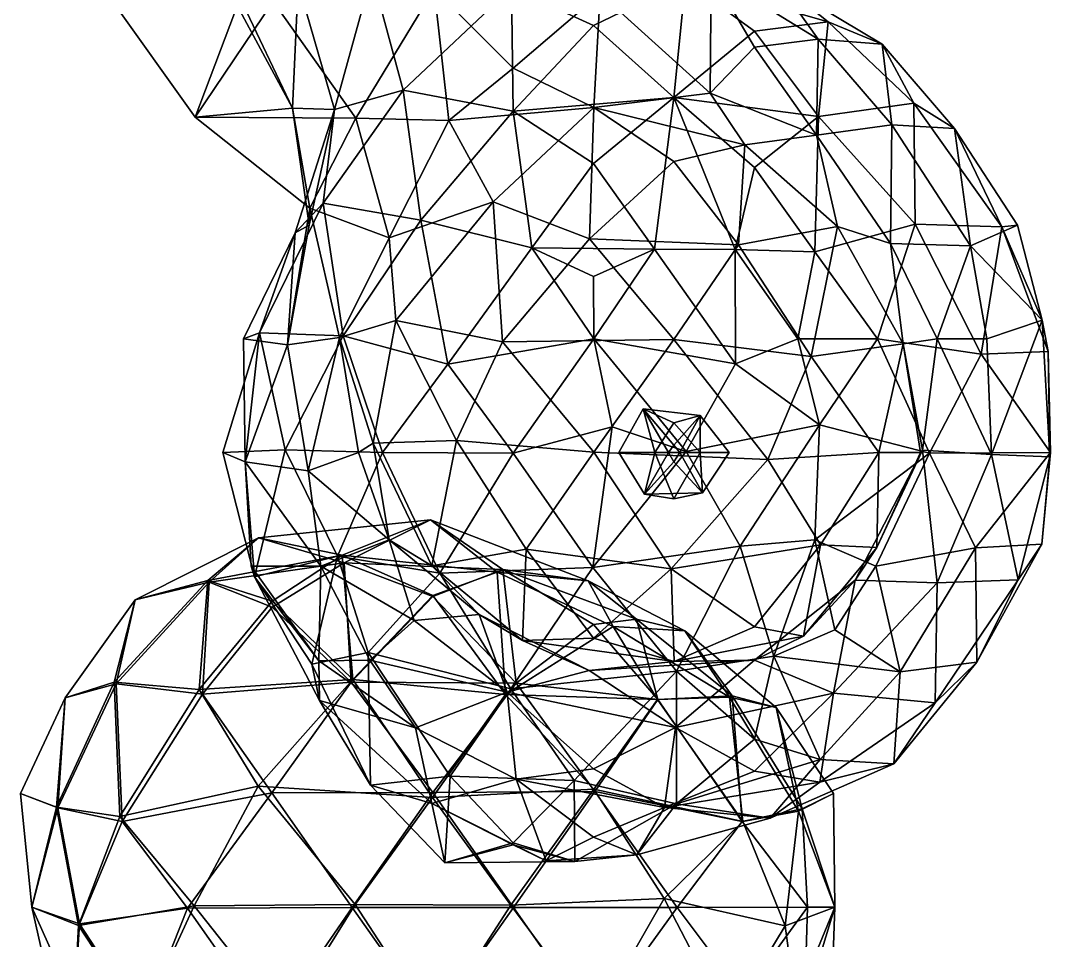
# Model space of a CAD drawing. Extents: x 290034 to 295698, y 4553723 to 4561693.
# Drawn here: x 292778.8 to 292940.3, y 4558171.2 to 4558315.4 of the extents above; entities that cross this region are included whole.
import ezdxf

# ---------------------------------------------------------------- set-up
doc = ezdxf.new("R2010")
doc.units = 0
doc.layers.add('Au_ppm_Pref_-_0_2', color=7, linetype='CONTINUOUS')

msp = doc.modelspace()

# ---------------------------------------------------------------- linework, layer by layer
at = {"layer": 'Au_ppm_Pref_-_0_2'}
for points in [[(292822.3, 4558321.2, 1769.14), (292833.89, 4558322.64, 1773.19), (292828.02, 4558301.46, 1769.72)], [(292833.89, 4558322.64, 1773.19), (292838.81, 4558304.5, 1776.93), (292828.02, 4558301.46, 1769.72)], [(292833.89, 4558322.64, 1773.19), (292855.79, 4558320.51, 1776.25), (292838.81, 4558304.5, 1776.93)], [(292869.66, 4558319.61, 1757.74), (292886.94, 4558303.98, 1756.93), (292887.09, 4558322.83, 1762.66)], [(292887.09, 4558322.83, 1762.66), (292886.94, 4558303.98, 1756.93), (292893.85, 4558311.21, 1760.61)], [(292897.45, 4558321.56, 1769.88), (292887.09, 4558322.83, 1762.66), (292903.86, 4558312.48, 1764.91)], [(292903.86, 4558312.48, 1764.91), (292887.09, 4558322.83, 1762.66), (292893.85, 4558311.21, 1760.61)], [(292811.06, 4558320.97, 1763.98), (292822.3, 4558321.2, 1769.14), (292821.46, 4558301.65, 1763.04)], [(292813.22, 4558318.93, 1760.41), (292811.06, 4558320.97, 1763.98), (292821.46, 4558301.65, 1763.04)], [(292831.36, 4558300.09, 1756.06), (292843.64, 4558320.35, 1756.25), (292818.39, 4558318.39, 1756.38)], [(292821.46, 4558301.65, 1763.04), (292822.3, 4558321.2, 1769.14), (292828.02, 4558301.46, 1769.72)], [(292843.64, 4558320.35, 1756.25), (292831.36, 4558300.09, 1756.06), (292845.93, 4558299.74, 1754.07)], [(292855.79, 4558320.51, 1776.25), (292856.02, 4558301.19, 1781.83), (292838.81, 4558304.5, 1776.93)], [(292856.05, 4558307.94, 1755.76), (292843.64, 4558320.35, 1756.25), (292845.93, 4558299.74, 1754.07)], [(292856.05, 4558307.94, 1755.76), (292869.66, 4558319.61, 1757.74), (292843.64, 4558320.35, 1756.25)], [(292855.79, 4558320.51, 1776.25), (292883.03, 4558321.63, 1776.68), (292868.65, 4558314.6, 1780.36)], [(292855.79, 4558320.51, 1776.25), (292868.65, 4558314.6, 1780.36), (292856.02, 4558301.19, 1781.83)], [(292883.03, 4558321.63, 1776.68), (292881.24, 4558303.3, 1782.66), (292868.65, 4558314.6, 1780.36)], [(292883.03, 4558321.63, 1776.68), (292893.85, 4558313.7, 1780.06), (292881.24, 4558303.3, 1782.66)], [(292893.85, 4558313.7, 1780.06), (292883.03, 4558321.63, 1776.68), (292905.43, 4558315.17, 1775.09)], [(292883.03, 4558321.63, 1776.68), (292897.45, 4558321.56, 1769.88), (292905.43, 4558315.17, 1775.09)], [(292905.43, 4558315.17, 1775.09), (292897.45, 4558321.56, 1769.88), (292913.91, 4558311.66, 1769.92)], [(292913.91, 4558311.66, 1769.92), (292897.45, 4558321.56, 1769.88), (292903.86, 4558312.48, 1764.91)], [(292813.22, 4558318.93, 1760.41), (292806.16, 4558300.25, 1758.22), (292792.73, 4558319.12, 1758.14)], [(292792.73, 4558319.12, 1758.14), (292806.16, 4558300.25, 1758.22), (292818.39, 4558318.39, 1756.38)], [(292813.22, 4558318.93, 1760.41), (292821.46, 4558301.65, 1763.04), (292806.16, 4558300.25, 1758.22)], [(292869.66, 4558319.61, 1757.74), (292856.05, 4558307.94, 1755.76), (292868.7, 4558301.78, 1752.82)], [(292886.94, 4558303.98, 1756.93), (292869.66, 4558319.61, 1757.74), (292868.7, 4558301.78, 1752.82)], [(292806.16, 4558300.25, 1758.22), (292831.36, 4558300.09, 1756.06), (292818.39, 4558318.39, 1756.38)], [(292856.02, 4558301.19, 1781.83), (292868.65, 4558314.6, 1780.36), (292881.24, 4558303.3, 1782.66)], [(292903.91, 4558300.37, 1781.58), (292893.85, 4558313.7, 1780.06), (292905.43, 4558315.17, 1775.09)], [(292903.91, 4558300.37, 1781.58), (292905.43, 4558315.17, 1775.09), (292918.85, 4558302.43, 1776.04)], [(292913.91, 4558311.66, 1769.92), (292918.85, 4558302.43, 1776.04), (292905.43, 4558315.17, 1775.09)], [(292903.91, 4558300.37, 1781.58), (292881.24, 4558303.3, 1782.66), (292893.85, 4558313.7, 1780.06)], [(292893.85, 4558311.21, 1760.61), (292903.62, 4558297.43, 1759.25), (292903.86, 4558312.48, 1764.91)], [(292915.4, 4558299.06, 1764.61), (292903.86, 4558312.48, 1764.91), (292903.62, 4558297.43, 1759.25)], [(292913.91, 4558311.66, 1769.92), (292903.86, 4558312.48, 1764.91), (292915.4, 4558299.06, 1764.61)], [(292893.85, 4558311.21, 1760.61), (292886.94, 4558303.98, 1756.93), (292903.62, 4558297.43, 1759.25)], [(292925.21, 4558298.47, 1769.92), (292918.85, 4558302.43, 1776.04), (292913.91, 4558311.66, 1769.92)], [(292925.21, 4558298.47, 1769.92), (292913.91, 4558311.66, 1769.92), (292915.4, 4558299.06, 1764.61)], [(292856.05, 4558307.94, 1755.76), (292845.93, 4558299.74, 1754.07), (292868.7, 4558301.78, 1752.82)], [(292828.02, 4558301.46, 1769.72), (292838.81, 4558304.5, 1776.93), (292826.26, 4558286.75, 1777.08)], [(292841.55, 4558284.07, 1782.77), (292826.26, 4558286.75, 1777.08), (292838.81, 4558304.5, 1776.93)], [(292856.02, 4558301.19, 1781.83), (292841.55, 4558284.07, 1782.77), (292838.81, 4558304.5, 1776.93)], [(292868.65, 4558292.98, 1785.03), (292856.02, 4558301.19, 1781.83), (292881.24, 4558303.3, 1782.66)], [(292878.21, 4558279.57, 1785.06), (292868.65, 4558292.98, 1785.03), (292881.24, 4558303.3, 1782.66)], [(292892.35, 4558295.92, 1753.12), (292886.94, 4558303.98, 1756.93), (292868.7, 4558301.78, 1752.82)], [(292890.85, 4558279.47, 1784.48), (292878.21, 4558279.57, 1785.06), (292881.24, 4558303.3, 1782.66)], [(292893.85, 4558292.34, 1784.81), (292890.85, 4558279.47, 1784.48), (292881.24, 4558303.3, 1782.66)], [(292903.91, 4558300.37, 1781.58), (292893.85, 4558292.34, 1784.81), (292881.24, 4558303.3, 1782.66)], [(292903.62, 4558297.43, 1759.25), (292886.94, 4558303.98, 1756.93), (292892.35, 4558295.92, 1753.12)], [(292824.14, 4558286, 1758.71), (292806.16, 4558300.25, 1758.22), (292821.46, 4558301.65, 1763.04)], [(292821.46, 4558301.65, 1763.04), (292828.02, 4558301.46, 1769.72), (292824.04, 4558283.29, 1765.42)], [(292821.46, 4558301.65, 1763.04), (292824.04, 4558283.29, 1765.42), (292824.14, 4558286, 1758.71)], [(292824.04, 4558283.29, 1765.42), (292828.02, 4558301.46, 1769.72), (292821.85, 4558282.13, 1770.62)], [(292821.85, 4558282.13, 1770.62), (292828.02, 4558301.46, 1769.72), (292826.26, 4558286.75, 1777.08)], [(292856.02, 4558301.19, 1781.83), (292858.97, 4558279.77, 1785.19), (292841.55, 4558284.07, 1782.77)], [(292868.7, 4558301.78, 1752.82), (292845.93, 4558299.74, 1754.07), (292852.92, 4558286.98, 1749.4)], [(292868.7, 4558301.78, 1752.82), (292852.92, 4558286.98, 1749.4), (292868.02, 4558281.18, 1746.49)], [(292858.97, 4558279.77, 1785.19), (292856.02, 4558301.19, 1781.83), (292868.65, 4558292.98, 1785.03)], [(292868.7, 4558301.78, 1752.82), (292868.02, 4558281.18, 1746.49), (292881.25, 4558293.29, 1748.77)], [(292868.7, 4558301.78, 1752.82), (292881.25, 4558293.29, 1748.77), (292892.35, 4558295.92, 1753.12)], [(292919.07, 4558283.49, 1781.86), (292903.91, 4558300.37, 1781.58), (292918.85, 4558302.43, 1776.04)], [(292919.07, 4558283.49, 1781.86), (292918.85, 4558302.43, 1776.04), (292932.64, 4558283.04, 1775.95)], [(292932.64, 4558283.04, 1775.95), (292918.85, 4558302.43, 1776.04), (292925.21, 4558298.47, 1769.92)], [(292831.36, 4558300.09, 1756.06), (292806.16, 4558300.25, 1758.22), (292824.14, 4558286, 1758.71)], [(292824.14, 4558286, 1758.71), (292836.59, 4558281.33, 1752.87), (292831.36, 4558300.09, 1756.06)], [(292845.93, 4558299.74, 1754.07), (292831.36, 4558300.09, 1756.06), (292836.59, 4558281.33, 1752.87)], [(292845.93, 4558299.74, 1754.07), (292836.59, 4558281.33, 1752.87), (292852.92, 4558286.98, 1749.4)], [(292903.91, 4558300.37, 1781.58), (292903.32, 4558279.14, 1784.88), (292893.85, 4558292.34, 1784.81)], [(292903.32, 4558279.14, 1784.88), (292903.91, 4558300.37, 1781.58), (292919.07, 4558283.49, 1781.86)], [(292915.22, 4558280.43, 1758.89), (292915.4, 4558299.06, 1764.61), (292903.62, 4558297.43, 1759.25)], [(292915.22, 4558280.43, 1758.89), (292927.74, 4558280.06, 1764.82), (292915.4, 4558299.06, 1764.61)], [(292927.74, 4558280.06, 1764.82), (292925.21, 4558298.47, 1769.92), (292915.4, 4558299.06, 1764.61)], [(292935.12, 4558283.29, 1769.92), (292932.64, 4558283.04, 1775.95), (292925.21, 4558298.47, 1769.92)], [(292927.74, 4558280.06, 1764.82), (292935.12, 4558283.29, 1769.92), (292925.21, 4558298.47, 1769.92)], [(292892.35, 4558295.92, 1753.12), (292906.91, 4558283.12, 1752.02), (292903.62, 4558297.43, 1759.25)], [(292915.22, 4558280.43, 1758.89), (292903.62, 4558297.43, 1759.25), (292906.91, 4558283.12, 1752.02)], [(292892.35, 4558295.92, 1753.12), (292881.25, 4558293.29, 1748.77), (292891.34, 4558280.21, 1746.9)], [(292892.35, 4558295.92, 1753.12), (292891.34, 4558280.21, 1746.9), (292906.91, 4558283.12, 1752.02)], [(292878.21, 4558279.57, 1785.06), (292858.97, 4558279.77, 1785.19), (292868.65, 4558292.98, 1785.03)], [(292868.02, 4558281.18, 1746.49), (292891.34, 4558280.21, 1746.9), (292881.25, 4558293.29, 1748.77)], [(292903.32, 4558279.14, 1784.88), (292890.85, 4558279.47, 1784.48), (292893.85, 4558292.34, 1784.81)], [(292821.85, 4558282.13, 1770.62), (292826.26, 4558286.75, 1777.08), (292816.28, 4558266.43, 1775.65)], [(292829.38, 4558265.98, 1782.66), (292816.28, 4558266.43, 1775.65), (292826.26, 4558286.75, 1777.08)], [(292841.55, 4558284.07, 1782.77), (292829.38, 4558265.98, 1782.66), (292826.26, 4558286.75, 1777.08)], [(292836.59, 4558281.33, 1752.87), (292837.63, 4558268.37, 1750.26), (292852.92, 4558286.98, 1749.4)], [(292837.63, 4558268.37, 1750.26), (292854.38, 4558265.03, 1745.74), (292852.92, 4558286.98, 1749.4)], [(292852.92, 4558286.98, 1749.4), (292854.38, 4558265.03, 1745.74), (292868.02, 4558281.18, 1746.49)], [(292824.14, 4558286, 1758.71), (292820.64, 4558264.57, 1764.43), (292828.82, 4558265.72, 1757.77)], [(292824.14, 4558286, 1758.71), (292824.04, 4558283.29, 1765.42), (292820.64, 4558264.57, 1764.43)], [(292824.14, 4558286, 1758.71), (292828.82, 4558265.72, 1757.77), (292836.59, 4558281.33, 1752.87)], [(292820.64, 4558264.57, 1764.43), (292824.04, 4558283.29, 1765.42), (292821.85, 4558282.13, 1770.62)], [(292845.81, 4558261.53, 1785.31), (292829.38, 4558265.98, 1782.66), (292841.55, 4558284.07, 1782.77)], [(292858.97, 4558279.77, 1785.19), (292845.81, 4558261.53, 1785.31), (292841.55, 4558284.07, 1782.77)], [(292891.34, 4558280.21, 1746.9), (292902.78, 4558262.73, 1746.65), (292906.91, 4558283.12, 1752.02)], [(292917.17, 4558264.73, 1752.46), (292906.91, 4558283.12, 1752.02), (292902.78, 4558262.73, 1746.65)], [(292913.15, 4558265.47, 1784.96), (292903.32, 4558279.14, 1784.88), (292919.07, 4558283.49, 1781.86)], [(292917.17, 4558264.73, 1752.46), (292915.22, 4558280.43, 1758.89), (292906.91, 4558283.12, 1752.02)], [(292929.39, 4558263.09, 1781.27), (292913.15, 4558265.47, 1784.96), (292919.07, 4558283.49, 1781.86)], [(292919.07, 4558283.49, 1781.86), (292932.64, 4558283.04, 1775.95), (292929.39, 4558263.09, 1781.27)], [(292927.74, 4558280.06, 1764.82), (292938.97, 4558268.42, 1768.95), (292935.12, 4558283.29, 1769.92)], [(292932.64, 4558283.04, 1775.95), (292935.12, 4558283.29, 1769.92), (292938.97, 4558268.42, 1768.95)], [(292821.85, 4558282.13, 1770.62), (292816.28, 4558266.43, 1775.65), (292813.76, 4558265.47, 1769.92)], [(292821.85, 4558282.13, 1770.62), (292813.76, 4558265.47, 1769.92), (292820.64, 4558264.57, 1764.43)], [(292929.39, 4558263.09, 1781.27), (292932.64, 4558283.04, 1775.95), (292939.91, 4558263.49, 1775.07)], [(292939.91, 4558263.49, 1775.07), (292932.64, 4558283.04, 1775.95), (292938.97, 4558268.42, 1768.95)], [(292837.63, 4558268.37, 1750.26), (292836.59, 4558281.33, 1752.87), (292828.82, 4558265.72, 1757.77)], [(292854.38, 4558265.03, 1745.74), (292881.22, 4558265.37, 1744.37), (292868.02, 4558281.18, 1746.49)], [(292891.34, 4558280.21, 1746.9), (292868.02, 4558281.18, 1746.49), (292881.22, 4558265.37, 1744.37)], [(292902.78, 4558262.73, 1746.65), (292891.34, 4558280.21, 1746.9), (292881.22, 4558265.37, 1744.37)], [(292917.17, 4558264.73, 1752.46), (292922.49, 4558265.47, 1759.45), (292915.22, 4558280.43, 1758.89)], [(292922.49, 4558265.47, 1759.45), (292927.74, 4558280.06, 1764.82), (292915.22, 4558280.43, 1758.89)], [(292922.49, 4558265.47, 1759.45), (292930.29, 4558265.47, 1763.98), (292927.74, 4558280.06, 1764.82)], [(292930.29, 4558265.47, 1763.98), (292938.97, 4558268.42, 1768.95), (292927.74, 4558280.06, 1764.82)], [(292868.67, 4558265.47, 1784.87), (292845.81, 4558261.53, 1785.31), (292858.97, 4558279.77, 1785.19)], [(292878.21, 4558279.57, 1785.06), (292868.65, 4558275.26, 1784.47), (292858.97, 4558279.77, 1785.19)], [(292868.65, 4558275.26, 1784.47), (292868.67, 4558265.47, 1784.87), (292858.97, 4558279.77, 1785.19)], [(292878.21, 4558279.57, 1785.06), (292868.67, 4558265.47, 1784.87), (292868.65, 4558275.26, 1784.47)], [(292890.92, 4558261.59, 1785.06), (292868.67, 4558265.47, 1784.87), (292878.21, 4558279.57, 1785.06)], [(292890.92, 4558261.59, 1785.06), (292878.21, 4558279.57, 1785.06), (292890.85, 4558279.47, 1784.48)], [(292890.92, 4558261.59, 1785.06), (292890.85, 4558279.47, 1784.48), (292900.67, 4558265.47, 1784.52)], [(292900.67, 4558265.47, 1784.52), (292890.85, 4558279.47, 1784.48), (292903.32, 4558279.14, 1784.88)], [(292900.67, 4558265.47, 1784.52), (292903.32, 4558279.14, 1784.88), (292913.15, 4558265.47, 1784.96)], [(292834.09, 4558249.15, 1752.69), (292837.63, 4558268.37, 1750.26), (292828.82, 4558265.72, 1757.77)], [(292847.17, 4558249.55, 1747.09), (292837.63, 4558268.37, 1750.26), (292834.09, 4558249.15, 1752.69)], [(292847.17, 4558249.55, 1747.09), (292854.38, 4558265.03, 1745.74), (292837.63, 4558268.37, 1750.26)], [(292931.02, 4558247.35, 1764.16), (292938.97, 4558268.42, 1768.95), (292930.29, 4558265.47, 1763.98)], [(292940.19, 4558246.98, 1770.31), (292938.97, 4558268.42, 1768.95), (292931.02, 4558247.35, 1764.16)], [(292939.91, 4558263.49, 1775.07), (292938.97, 4558268.42, 1768.95), (292940.19, 4558246.98, 1770.31)], [(292820.31, 4558248.08, 1780.82), (292810.51, 4558247.66, 1775.86), (292816.28, 4558266.43, 1775.65)], [(292810.51, 4558247.66, 1775.86), (292814, 4558246.19, 1769.55), (292816.28, 4558266.43, 1775.65)], [(292816.28, 4558266.43, 1775.65), (292814, 4558246.19, 1769.55), (292813.76, 4558265.47, 1769.92)], [(292813.76, 4558265.47, 1769.92), (292814, 4558246.19, 1769.55), (292820.64, 4558264.57, 1764.43)], [(292816.28, 4558266.43, 1775.65), (292829.38, 4558265.98, 1782.66), (292820.31, 4558248.08, 1780.82)], [(292829.38, 4558265.98, 1782.66), (292835.53, 4558247.66, 1785.53), (292820.31, 4558248.08, 1780.82)], [(292823.89, 4558244.8, 1763.08), (292828.82, 4558265.72, 1757.77), (292820.64, 4558264.57, 1764.43)], [(292831.79, 4558247.66, 1758.04), (292828.82, 4558265.72, 1757.77), (292823.89, 4558244.8, 1763.08)], [(292834.09, 4558249.15, 1752.69), (292828.82, 4558265.72, 1757.77), (292831.79, 4558247.66, 1758.04)], [(292845.81, 4558261.53, 1785.31), (292835.53, 4558247.66, 1785.53), (292829.38, 4558265.98, 1782.66)], [(292868.67, 4558265.47, 1784.87), (292856.03, 4558247.59, 1785.04), (292845.81, 4558261.53, 1785.31)], [(292868.68, 4558247.75, 1744.36), (292881.22, 4558265.37, 1744.37), (292854.38, 4558265.03, 1745.74)], [(292868.67, 4558265.47, 1784.87), (292871.54, 4558251.71, 1784.51), (292856.03, 4558247.59, 1785.04)], [(292883.15, 4558247.84, 1785), (292871.54, 4558251.71, 1784.51), (292868.67, 4558265.47, 1784.87)], [(292883.15, 4558247.84, 1785), (292868.67, 4558265.47, 1784.87), (292890.92, 4558261.59, 1785.06)], [(292868.68, 4558247.75, 1744.36), (292895.95, 4558246.55, 1745.3), (292881.22, 4558265.37, 1744.37)], [(292881.22, 4558265.37, 1744.37), (292895.95, 4558246.55, 1745.3), (292902.78, 4558262.73, 1746.65)], [(292904.04, 4558251.99, 1785.16), (292890.92, 4558261.59, 1785.06), (292900.67, 4558265.47, 1784.52)], [(292904.04, 4558251.99, 1785.16), (292900.67, 4558265.47, 1784.52), (292913.15, 4558265.47, 1784.96)], [(292904.04, 4558251.99, 1785.16), (292913.15, 4558265.47, 1784.96), (292921.31, 4558247.55, 1783.5)], [(292921.31, 4558247.55, 1783.5), (292913.15, 4558265.47, 1784.96), (292929.39, 4558263.09, 1781.27)], [(292917.17, 4558264.73, 1752.46), (292920.21, 4558248.05, 1758.13), (292922.49, 4558265.47, 1759.45)], [(292922.49, 4558265.47, 1759.45), (292920.21, 4558248.05, 1758.13), (292931.02, 4558247.35, 1764.16)], [(292922.49, 4558265.47, 1759.45), (292931.02, 4558247.35, 1764.16), (292930.29, 4558265.47, 1763.98)], [(292820.64, 4558264.57, 1764.43), (292814, 4558246.19, 1769.55), (292823.89, 4558244.8, 1763.08)], [(292847.17, 4558249.55, 1747.09), (292868.68, 4558247.75, 1744.36), (292854.38, 4558265.03, 1745.74)], [(292917.17, 4558264.73, 1752.46), (292902.78, 4558262.73, 1746.65), (292913.38, 4558247.66, 1748.83)], [(292919.91, 4558247.66, 1752.1), (292917.17, 4558264.73, 1752.46), (292913.38, 4558247.66, 1748.83)], [(292917.17, 4558264.73, 1752.46), (292919.91, 4558247.66, 1752.1), (292920.21, 4558248.05, 1758.13)], [(292902.78, 4558262.73, 1746.65), (292895.95, 4558246.55, 1745.3), (292913.38, 4558247.66, 1748.83)], [(292940.27, 4558247.66, 1777.32), (292921.31, 4558247.55, 1783.5), (292929.39, 4558263.09, 1781.27)], [(292929.39, 4558263.09, 1781.27), (292939.91, 4558263.49, 1775.07), (292940.27, 4558247.66, 1777.32)], [(292940.27, 4558247.66, 1777.32), (292939.91, 4558263.49, 1775.07), (292940.19, 4558246.98, 1770.31)], [(292856.03, 4558247.59, 1785.04), (292835.53, 4558247.66, 1785.53), (292845.81, 4558261.53, 1785.31)], [(292883.15, 4558247.84, 1785), (292890.92, 4558261.59, 1785.06), (292904.04, 4558251.99, 1785.16)], [(292872.6, 4558247.66, 1763.98), (292880.41, 4558247.66, 1764.37), (292876.41, 4558254.5, 1763.98)], [(292876.41, 4558254.5, 1763.98), (292878.26, 4558247.66, 1762.57), (292872.6, 4558247.66, 1763.98)], [(292876.41, 4558254.5, 1763.98), (292880.41, 4558247.66, 1764.37), (292881.25, 4558248.84, 1764.37)], [(292876.41, 4558254.5, 1763.98), (292881.25, 4558248.84, 1764.37), (292885.37, 4558253.48, 1763.98)], [(292876.41, 4558254.5, 1763.98), (292881.25, 4558252.33, 1762.42), (292878.26, 4558247.66, 1762.57)], [(292885.37, 4558253.48, 1763.98), (292881.25, 4558252.33, 1762.42), (292876.41, 4558254.5, 1763.98)], [(292885.37, 4558253.48, 1763.98), (292881.25, 4558248.84, 1764.37), (292882.15, 4558247.66, 1764.4)], [(292885.37, 4558253.48, 1763.98), (292885.33, 4558247.66, 1762.06), (292881.25, 4558252.33, 1762.42)], [(292885.37, 4558253.48, 1763.98), (292882.15, 4558247.66, 1764.4), (292889.92, 4558247.66, 1763.98)], [(292889.92, 4558247.66, 1763.98), (292885.33, 4558247.66, 1762.06), (292885.37, 4558253.48, 1763.98)], [(292871.54, 4558251.71, 1784.51), (292868.53, 4558229.64, 1785.33), (292856.03, 4558247.59, 1785.04)], [(292871.54, 4558251.71, 1784.51), (292883.15, 4558247.84, 1785), (292868.53, 4558229.64, 1785.33)], [(292881.25, 4558252.33, 1762.42), (292885.33, 4558247.66, 1762.06), (292878.26, 4558247.66, 1762.57)], [(292883.15, 4558247.84, 1785), (292904.04, 4558251.99, 1785.16), (292891.64, 4558232.99, 1785.65)], [(292891.64, 4558232.99, 1785.65), (292904.04, 4558251.99, 1785.16), (292903.33, 4558233.96, 1784.64)], [(292904.04, 4558251.99, 1785.16), (292921.31, 4558247.55, 1783.5), (292903.33, 4558233.96, 1784.64)], [(292847.17, 4558249.55, 1747.09), (292834.09, 4558249.15, 1752.69), (292843.3, 4558229.93, 1752.01)], [(292858.07, 4558232.53, 1746.72), (292847.17, 4558249.55, 1747.09), (292843.3, 4558229.93, 1752.01)], [(292858.07, 4558232.53, 1746.72), (292868.68, 4558247.75, 1744.36), (292847.17, 4558249.55, 1747.09)], [(292820.31, 4558248.08, 1780.82), (292815.49, 4558228.16, 1775.93), (292810.51, 4558247.66, 1775.86)], [(292810.51, 4558247.66, 1775.86), (292815.49, 4558228.16, 1775.93), (292814, 4558246.19, 1769.55)], [(292820.31, 4558248.08, 1780.82), (292828.51, 4558231.42, 1783.53), (292815.49, 4558228.16, 1775.93)], [(292820.31, 4558248.08, 1780.82), (292835.53, 4558247.66, 1785.53), (292828.51, 4558231.42, 1783.53)], [(292836.58, 4558233.98, 1759.35), (292831.79, 4558247.66, 1758.04), (292823.89, 4558244.8, 1763.08)], [(292844.53, 4558228.77, 1785.68), (292828.51, 4558231.42, 1783.53), (292835.53, 4558247.66, 1785.53)], [(292834.09, 4558249.15, 1752.69), (292831.79, 4558247.66, 1758.04), (292836.58, 4558233.98, 1759.35)], [(292836.58, 4558233.98, 1759.35), (292843.3, 4558229.93, 1752.01), (292834.09, 4558249.15, 1752.69)], [(292856.03, 4558247.59, 1785.04), (292844.53, 4558228.77, 1785.68), (292835.53, 4558247.66, 1785.53)], [(292868.53, 4558229.64, 1785.33), (292844.53, 4558228.77, 1785.68), (292856.03, 4558247.59, 1785.04)], [(292858.07, 4558232.53, 1746.72), (292880.83, 4558229.43, 1745.96), (292868.68, 4558247.75, 1744.36)], [(292883.15, 4558247.84, 1785), (292891.64, 4558232.99, 1785.65), (292868.53, 4558229.64, 1785.33)], [(292880.83, 4558229.43, 1745.96), (292895.95, 4558246.55, 1745.3), (292868.68, 4558247.75, 1744.36)], [(292876.65, 4558241.16, 1763.98), (292880.41, 4558247.66, 1764.37), (292872.6, 4558247.66, 1763.98)], [(292872.6, 4558247.66, 1763.98), (292878.26, 4558247.66, 1762.57), (292876.65, 4558241.16, 1763.98)], [(292876.65, 4558241.16, 1763.98), (292881.25, 4558246.2, 1764.47), (292880.41, 4558247.66, 1764.37)], [(292876.65, 4558241.16, 1763.98), (292878.26, 4558247.66, 1762.57), (292881.25, 4558240.41, 1761.56)], [(292885.33, 4558247.66, 1762.06), (292881.25, 4558240.41, 1761.56), (292878.26, 4558247.66, 1762.57)], [(292882.15, 4558247.66, 1764.4), (292881.25, 4558248.84, 1764.37), (292880.41, 4558247.66, 1764.37)], [(292881.25, 4558246.2, 1764.47), (292882.15, 4558247.66, 1764.4), (292880.41, 4558247.66, 1764.37)], [(292885.72, 4558241.33, 1763.98), (292882.15, 4558247.66, 1764.4), (292881.25, 4558246.2, 1764.47)], [(292885.72, 4558241.33, 1763.98), (292881.25, 4558240.41, 1761.56), (292885.33, 4558247.66, 1762.06)], [(292889.92, 4558247.66, 1763.98), (292882.15, 4558247.66, 1764.4), (292885.72, 4558241.33, 1763.98)], [(292885.72, 4558241.33, 1763.98), (292885.33, 4558247.66, 1762.06), (292889.92, 4558247.66, 1763.98)], [(292904.22, 4558233.18, 1748.33), (292913.38, 4558247.66, 1748.83), (292895.95, 4558246.55, 1745.3)], [(292904.22, 4558233.18, 1748.33), (292913.03, 4558232.79, 1752.1), (292913.38, 4558247.66, 1748.83)], [(292909.64, 4558227.66, 1757.15), (292922.51, 4558227.25, 1763.1), (292920.21, 4558248.05, 1758.13)], [(292909.64, 4558227.66, 1757.15), (292920.21, 4558248.05, 1758.13), (292913.03, 4558232.79, 1752.1)], [(292913.03, 4558232.79, 1752.1), (292920.21, 4558248.05, 1758.13), (292919.91, 4558247.66, 1752.1)], [(292913.03, 4558232.79, 1752.1), (292919.91, 4558247.66, 1752.1), (292913.38, 4558247.66, 1748.83)], [(292922.51, 4558227.25, 1763.1), (292931.02, 4558247.35, 1764.16), (292920.21, 4558248.05, 1758.13)], [(292928.5, 4558232.74, 1781.09), (292921.31, 4558247.55, 1783.5), (292940.27, 4558247.66, 1777.32)], [(292928.5, 4558232.74, 1781.09), (292940.27, 4558247.66, 1777.32), (292938.91, 4558233.3, 1775.86)], [(292938.91, 4558233.3, 1775.86), (292940.27, 4558247.66, 1777.32), (292940.19, 4558246.98, 1770.31)], [(292815.49, 4558228.16, 1775.93), (292814.96, 4558229.84, 1769.92), (292814, 4558246.19, 1769.55)], [(292825.9, 4558229.84, 1764.84), (292814, 4558246.19, 1769.55), (292814.96, 4558229.84, 1769.92)], [(292814, 4558246.19, 1769.55), (292825.9, 4558229.84, 1764.84), (292823.89, 4558244.8, 1763.08)], [(292885.72, 4558241.33, 1763.98), (292881.25, 4558246.2, 1764.47), (292876.65, 4558241.16, 1763.98)], [(292880.83, 4558229.43, 1745.96), (292904.22, 4558233.18, 1748.33), (292895.95, 4558246.55, 1745.3)], [(292903.33, 4558233.96, 1784.64), (292921.31, 4558247.55, 1783.5), (292912.92, 4558229.84, 1784.85)], [(292928.5, 4558232.74, 1781.09), (292912.92, 4558229.84, 1784.85), (292921.31, 4558247.55, 1783.5)], [(292922.51, 4558227.25, 1763.1), (292935.22, 4558227.72, 1769.64), (292931.02, 4558247.35, 1764.16)], [(292940.19, 4558246.98, 1770.31), (292931.02, 4558247.35, 1764.16), (292935.22, 4558227.72, 1769.64)], [(292935.22, 4558227.72, 1769.64), (292938.91, 4558233.3, 1775.86), (292940.19, 4558246.98, 1770.31)], [(292836.58, 4558233.98, 1759.35), (292823.89, 4558244.8, 1763.08), (292825.9, 4558229.84, 1764.84)], [(292876.65, 4558241.16, 1763.98), (292881.25, 4558240.41, 1761.56), (292885.72, 4558241.33, 1763.98)], [(292829.56, 4558230.39, 1818.05), (292816.09, 4558234.31, 1811.48), (292843.07, 4558237.1, 1811.5)], [(292843.07, 4558237.1, 1811.5), (292816.09, 4558234.31, 1811.48), (292829.24, 4558231.6, 1805.19)], [(292853.54, 4558228.9, 1805.83), (292843.07, 4558237.1, 1811.5), (292829.24, 4558231.6, 1805.19)], [(292854.43, 4558229.35, 1817.27), (292829.56, 4558230.39, 1818.05), (292843.07, 4558237.1, 1811.5)], [(292854.43, 4558229.35, 1817.27), (292843.07, 4558237.1, 1811.5), (292867.8, 4558227.53, 1811.47)], [(292867.8, 4558227.53, 1811.47), (292843.07, 4558237.1, 1811.5), (292853.54, 4558228.9, 1805.83)], [(292808.38, 4558227.37, 1816.09), (292796.78, 4558224.57, 1811.49), (292816.09, 4558234.31, 1811.48)], [(292808.14, 4558227.63, 1806.75), (292816.09, 4558234.31, 1811.48), (292796.78, 4558224.57, 1811.49)], [(292816.09, 4558234.31, 1811.48), (292808.14, 4558227.63, 1806.75), (292829.24, 4558231.6, 1805.19)], [(292816.09, 4558234.31, 1811.48), (292829.56, 4558230.39, 1818.05), (292808.38, 4558227.37, 1816.09)], [(292836.58, 4558233.98, 1759.35), (292825.9, 4558229.84, 1764.84), (292840.49, 4558221.33, 1762.54)], [(292850.7, 4558222.27, 1758.04), (292843.3, 4558229.93, 1752.01), (292836.58, 4558233.98, 1759.35)], [(292840.49, 4558221.33, 1762.54), (292850.7, 4558222.27, 1758.04), (292836.58, 4558233.98, 1759.35)], [(292904.22, 4558233.18, 1748.33), (292880.83, 4558229.43, 1745.96), (292893.85, 4558220.36, 1748.94)], [(292891.64, 4558232.99, 1785.65), (292903.33, 4558233.96, 1784.64), (292896.88, 4558215.73, 1784.47)], [(292893.85, 4558220.36, 1748.94), (292901.58, 4558218.9, 1752.1), (292904.22, 4558233.18, 1748.33)], [(292903.33, 4558233.96, 1784.64), (292906.45, 4558219.86, 1785.12), (292896.88, 4558215.73, 1784.47)], [(292904.22, 4558233.18, 1748.33), (292901.58, 4558218.9, 1752.1), (292913.03, 4558232.79, 1752.1)], [(292903.33, 4558233.96, 1784.64), (292912.92, 4558229.84, 1784.85), (292906.45, 4558219.86, 1785.12)], [(292938.91, 4558233.3, 1775.86), (292928.73, 4558214.81, 1774.49), (292928.5, 4558232.74, 1781.09)], [(292928.73, 4558214.81, 1774.49), (292938.91, 4558233.3, 1775.86), (292935.22, 4558227.72, 1769.64)], [(292818.25, 4558224.35, 1801.44), (292829.24, 4558231.6, 1805.19), (292808.14, 4558227.63, 1806.75)], [(292830.89, 4558212.06, 1799.58), (292829.24, 4558231.6, 1805.19), (292818.25, 4558224.35, 1801.44)], [(292843.45, 4558225.26, 1801.14), (292829.24, 4558231.6, 1805.19), (292830.89, 4558212.06, 1799.58)], [(292829.24, 4558231.6, 1805.19), (292843.45, 4558225.26, 1801.14), (292853.54, 4558228.9, 1805.83)], [(292858.07, 4558232.53, 1746.72), (292843.3, 4558229.93, 1752.01), (292857.51, 4558218.21, 1753.47)], [(292858.07, 4558232.53, 1746.72), (292857.51, 4558218.21, 1753.47), (292868.65, 4558218.57, 1748.35)], [(292858.07, 4558232.53, 1746.72), (292868.65, 4558218.57, 1748.35), (292880.83, 4558229.43, 1745.96)], [(292881.65, 4558213.37, 1785.76), (292868.53, 4558229.64, 1785.33), (292891.64, 4558232.99, 1785.65)], [(292881.65, 4558213.37, 1785.76), (292891.64, 4558232.99, 1785.65), (292896.88, 4558215.73, 1784.47)], [(292913.03, 4558232.79, 1752.1), (292901.58, 4558218.9, 1752.1), (292909.64, 4558227.66, 1757.15)], [(292928.5, 4558232.74, 1781.09), (292916.72, 4558213.29, 1781.43), (292912.92, 4558229.84, 1784.85)], [(292916.72, 4558213.29, 1781.43), (292928.5, 4558232.74, 1781.09), (292928.73, 4558214.81, 1774.49)], [(292808.38, 4558227.37, 1816.09), (292829.56, 4558230.39, 1818.05), (292818.25, 4558223.43, 1821.24)], [(292814.96, 4558229.84, 1769.92), (292815.49, 4558228.16, 1775.93), (292825.56, 4558215.01, 1769.92)], [(292825.9, 4558229.84, 1764.84), (292814.96, 4558229.84, 1769.92), (292825.56, 4558215.01, 1769.92)], [(292828.51, 4558231.42, 1783.53), (292824.48, 4558214.49, 1780.99), (292815.49, 4558228.16, 1775.93)], [(292830.64, 4558211.68, 1822.77), (292818.25, 4558223.43, 1821.24), (292829.56, 4558230.39, 1818.05)], [(292824.48, 4558214.49, 1780.99), (292828.51, 4558231.42, 1783.53), (292833.32, 4558216.3, 1785.14)], [(292833.54, 4558215.13, 1766.28), (292825.9, 4558229.84, 1764.84), (292825.56, 4558215.01, 1769.92)], [(292833.54, 4558215.13, 1766.28), (292840.49, 4558221.33, 1762.54), (292825.9, 4558229.84, 1764.84)], [(292828.51, 4558231.42, 1783.53), (292844.53, 4558228.77, 1785.68), (292833.32, 4558216.3, 1785.14)], [(292830.64, 4558211.68, 1822.77), (292829.56, 4558230.39, 1818.05), (292843.45, 4558225.09, 1821.79)], [(292854.43, 4558229.35, 1817.27), (292843.45, 4558225.09, 1821.79), (292829.56, 4558230.39, 1818.05)], [(292857.51, 4558218.21, 1753.47), (292843.3, 4558229.93, 1752.01), (292850.7, 4558222.27, 1758.04)], [(292916.72, 4558213.29, 1781.43), (292906.45, 4558219.86, 1785.12), (292912.92, 4558229.84, 1784.85)], [(292844.53, 4558228.77, 1785.68), (292855.66, 4558210.61, 1785.9), (292833.32, 4558216.3, 1785.14)], [(292856.49, 4558211.51, 1822.43), (292843.45, 4558225.09, 1821.79), (292854.43, 4558229.35, 1817.27)], [(292854.82, 4558209.71, 1800.06), (292853.54, 4558228.9, 1805.83), (292843.45, 4558225.26, 1801.14)], [(292868.53, 4558229.64, 1785.33), (292855.66, 4558210.61, 1785.9), (292844.53, 4558228.77, 1785.68)], [(292854.82, 4558209.71, 1800.06), (292871.7, 4558220.38, 1804.21), (292853.54, 4558228.9, 1805.83)], [(292867.8, 4558227.53, 1811.47), (292853.54, 4558228.9, 1805.83), (292871.7, 4558220.38, 1804.21)], [(292854.43, 4558229.35, 1817.27), (292868.65, 4558220.7, 1820.33), (292856.49, 4558211.51, 1822.43)], [(292854.43, 4558229.35, 1817.27), (292875.39, 4558221.56, 1817.43), (292868.65, 4558220.7, 1820.33)], [(292875.39, 4558221.56, 1817.43), (292854.43, 4558229.35, 1817.27), (292867.8, 4558227.53, 1811.47)], [(292868.53, 4558229.64, 1785.33), (292881.65, 4558213.37, 1785.76), (292855.66, 4558210.61, 1785.9)], [(292881.3, 4558214.92, 1751.56), (292880.83, 4558229.43, 1745.96), (292868.65, 4558218.57, 1748.35)], [(292893.85, 4558220.36, 1748.94), (292880.83, 4558229.43, 1745.96), (292881.3, 4558214.92, 1751.56)], [(292796.78, 4558224.57, 1811.49), (292793.46, 4558211.69, 1805.67), (292808.14, 4558227.63, 1806.75)], [(292806.78, 4558210.53, 1800.64), (292808.14, 4558227.63, 1806.75), (292793.46, 4558211.69, 1805.67)], [(292793.77, 4558211.43, 1817.22), (292808.38, 4558227.37, 1816.09), (292807.31, 4558209.8, 1821.85)], [(292808.38, 4558227.37, 1816.09), (292793.77, 4558211.43, 1817.22), (292796.78, 4558224.57, 1811.49)], [(292818.25, 4558224.35, 1801.44), (292808.14, 4558227.63, 1806.75), (292806.78, 4558210.53, 1800.64)], [(292808.38, 4558227.37, 1816.09), (292818.25, 4558223.43, 1821.24), (292807.31, 4558209.8, 1821.85)], [(292824.48, 4558214.49, 1780.99), (292825.65, 4558208.78, 1774.67), (292815.49, 4558228.16, 1775.93)], [(292815.49, 4558228.16, 1775.93), (292825.65, 4558208.78, 1774.67), (292825.56, 4558215.01, 1769.92)], [(292882.94, 4558219.74, 1811.52), (292875.39, 4558221.56, 1817.43), (292867.8, 4558227.53, 1811.47)], [(292867.8, 4558227.53, 1811.47), (292871.7, 4558220.38, 1804.21), (292882.94, 4558219.74, 1811.52)], [(292909.64, 4558227.66, 1757.15), (292901.58, 4558218.9, 1752.1), (292893.88, 4558215.13, 1758.32)], [(292893.88, 4558215.13, 1758.32), (292906.28, 4558209.94, 1763.7), (292909.64, 4558227.66, 1757.15)], [(292909.64, 4558227.66, 1757.15), (292906.28, 4558209.94, 1763.7), (292922.51, 4558227.25, 1763.1)], [(292922.2, 4558208.41, 1769.62), (292922.51, 4558227.25, 1763.1), (292906.28, 4558209.94, 1763.7)], [(292935.22, 4558227.72, 1769.64), (292922.2, 4558208.41, 1769.62), (292928.73, 4558214.81, 1774.49)], [(292922.2, 4558208.41, 1769.62), (292935.22, 4558227.72, 1769.64), (292922.51, 4558227.25, 1763.1)], [(292856.49, 4558211.51, 1822.43), (292830.64, 4558211.68, 1822.77), (292843.45, 4558225.09, 1821.79)], [(292854.82, 4558209.71, 1800.06), (292843.45, 4558225.26, 1801.14), (292830.89, 4558212.06, 1799.58)], [(292793.77, 4558211.43, 1817.22), (292785.81, 4558209.19, 1811.49), (292796.78, 4558224.57, 1811.49)], [(292796.78, 4558224.57, 1811.49), (292785.81, 4558209.19, 1811.49), (292793.46, 4558211.69, 1805.67)], [(292806.78, 4558210.53, 1800.64), (292830.89, 4558212.06, 1799.58), (292818.25, 4558224.35, 1801.44)], [(292830.64, 4558211.68, 1822.77), (292807.31, 4558209.8, 1821.85), (292818.25, 4558223.43, 1821.24)], [(292850.7, 4558222.27, 1758.04), (292840.49, 4558221.33, 1762.54), (292855.11, 4558210.1, 1763.98)], [(292857.51, 4558218.21, 1753.47), (292850.7, 4558222.27, 1758.04), (292867.93, 4558213.51, 1758.69)], [(292867.93, 4558213.51, 1758.69), (292850.7, 4558222.27, 1758.04), (292855.11, 4558210.1, 1763.98)], [(292855.11, 4558210.1, 1763.98), (292840.49, 4558221.33, 1762.54), (292833.54, 4558215.13, 1766.28)], [(292854.82, 4558209.71, 1800.06), (292878.68, 4558208.96, 1801.85), (292871.7, 4558220.38, 1804.21)], [(292878.7, 4558208.93, 1821.14), (292856.49, 4558211.51, 1822.43), (292868.65, 4558220.7, 1820.33)], [(292875.39, 4558221.56, 1817.43), (292878.7, 4558208.93, 1821.14), (292868.65, 4558220.7, 1820.33)], [(292889.95, 4558209.3, 1806.6), (292882.94, 4558219.74, 1811.52), (292871.7, 4558220.38, 1804.21)], [(292871.7, 4558220.38, 1804.21), (292878.68, 4558208.96, 1801.85), (292889.95, 4558209.3, 1806.6)], [(292875.39, 4558221.56, 1817.43), (292890.39, 4558209.52, 1816.43), (292878.7, 4558208.93, 1821.14)], [(292890.39, 4558209.52, 1816.43), (292875.39, 4558221.56, 1817.43), (292882.94, 4558219.74, 1811.52)], [(292893.85, 4558220.36, 1748.94), (292881.3, 4558214.92, 1751.56), (292901.58, 4558218.9, 1752.1)], [(292857.51, 4558218.21, 1753.47), (292881.3, 4558214.92, 1751.56), (292868.65, 4558218.57, 1748.35)], [(292881.3, 4558214.92, 1751.56), (292893.88, 4558215.13, 1758.32), (292901.58, 4558218.9, 1752.1)], [(292890.39, 4558209.52, 1816.43), (292882.94, 4558219.74, 1811.52), (292897.28, 4558207.7, 1811.49)], [(292897.28, 4558207.7, 1811.49), (292882.94, 4558219.74, 1811.52), (292889.95, 4558209.3, 1806.6)], [(292916.72, 4558213.29, 1781.43), (292896.88, 4558215.73, 1784.47), (292906.45, 4558219.86, 1785.12)], [(292881.3, 4558214.92, 1751.56), (292857.51, 4558218.21, 1753.47), (292867.93, 4558213.51, 1758.69)], [(292833.65, 4558195.52, 1781.02), (292824.48, 4558214.49, 1780.99), (292833.32, 4558216.3, 1785.14)], [(292855.66, 4558210.61, 1785.9), (292846.18, 4558196.94, 1785.54), (292833.32, 4558216.3, 1785.14)], [(292833.65, 4558195.52, 1781.02), (292833.32, 4558216.3, 1785.14), (292846.18, 4558196.94, 1785.54)], [(292893.85, 4558202.71, 1784.9), (292881.65, 4558213.37, 1785.76), (292896.88, 4558215.73, 1784.47)], [(292904.18, 4558199.52, 1781.09), (292893.85, 4558202.71, 1784.9), (292896.88, 4558215.73, 1784.47)], [(292916.72, 4558213.29, 1781.43), (292904.18, 4558199.52, 1781.09), (292896.88, 4558215.73, 1784.47)], [(292824.48, 4558214.49, 1780.99), (292833.65, 4558195.52, 1781.02), (292825.65, 4558208.78, 1774.67)], [(292833.54, 4558215.13, 1766.28), (292825.56, 4558215.01, 1769.92), (292840.73, 4558204.53, 1768.7)], [(292825.56, 4558215.01, 1769.92), (292825.65, 4558208.78, 1774.67), (292840.73, 4558204.53, 1768.7)], [(292840.73, 4558204.53, 1768.7), (292855.11, 4558210.1, 1763.98), (292833.54, 4558215.13, 1766.28)], [(292867.93, 4558213.51, 1758.69), (292893.88, 4558215.13, 1758.32), (292881.3, 4558214.92, 1751.56)], [(292867.93, 4558213.51, 1758.69), (292881.5, 4558204.57, 1763.27), (292893.88, 4558215.13, 1758.32)], [(292893.88, 4558215.13, 1758.32), (292881.5, 4558204.57, 1763.27), (292906.28, 4558209.94, 1763.7)], [(292916.72, 4558213.29, 1781.43), (292928.73, 4558214.81, 1774.49), (292915.73, 4558198.88, 1775.86)], [(292922.2, 4558208.41, 1769.62), (292915.73, 4558198.88, 1775.86), (292928.73, 4558214.81, 1774.49)], [(292867.93, 4558213.51, 1758.69), (292855.11, 4558210.1, 1763.98), (292881.5, 4558204.57, 1763.27)], [(292865.59, 4558196.25, 1785.61), (292855.66, 4558210.61, 1785.9), (292881.65, 4558213.37, 1785.76)], [(292865.59, 4558196.25, 1785.61), (292881.65, 4558213.37, 1785.76), (292881.65, 4558192.62, 1782.31)], [(292881.65, 4558213.37, 1785.76), (292893.85, 4558202.71, 1784.9), (292881.65, 4558192.62, 1782.31)], [(292904.18, 4558199.52, 1781.09), (292916.72, 4558213.29, 1781.43), (292915.73, 4558198.88, 1775.86)], [(292785.81, 4558209.19, 1811.49), (292784.42, 4558192.09, 1806.03), (292793.46, 4558211.69, 1805.67)], [(292794.34, 4558190.6, 1801.42), (292793.46, 4558211.69, 1805.67), (292784.42, 4558192.09, 1806.03)], [(292784.65, 4558191.98, 1816.91), (292793.77, 4558211.43, 1817.22), (292794.71, 4558189.81, 1821.13)], [(292793.77, 4558211.43, 1817.22), (292784.65, 4558191.98, 1816.91), (292785.81, 4558209.19, 1811.49)], [(292806.78, 4558210.53, 1800.64), (292793.46, 4558211.69, 1805.67), (292794.34, 4558190.6, 1801.42)], [(292793.77, 4558211.43, 1817.22), (292807.31, 4558209.8, 1821.85), (292794.71, 4558189.81, 1821.13)], [(292794.34, 4558190.6, 1801.42), (292816.07, 4558195.39, 1798.59), (292806.78, 4558210.53, 1800.64)], [(292816.07, 4558195.39, 1798.59), (292830.89, 4558212.06, 1799.58), (292806.78, 4558210.53, 1800.64)], [(292830.64, 4558211.68, 1822.77), (292818.17, 4558194.32, 1823.18), (292807.31, 4558209.8, 1821.85)], [(292843.4, 4558193.57, 1797.68), (292830.89, 4558212.06, 1799.58), (292816.07, 4558195.39, 1798.59)], [(292843.45, 4558194.37, 1823.1), (292818.17, 4558194.32, 1823.18), (292830.64, 4558211.68, 1822.77)], [(292856.49, 4558211.51, 1822.43), (292843.45, 4558194.37, 1823.1), (292830.64, 4558211.68, 1822.77)], [(292843.4, 4558193.57, 1797.68), (292854.82, 4558209.71, 1800.06), (292830.89, 4558212.06, 1799.58)], [(292868.84, 4558194.55, 1822.92), (292843.45, 4558194.37, 1823.1), (292856.49, 4558211.51, 1822.43)], [(292855.66, 4558210.61, 1785.9), (292865.59, 4558196.25, 1785.61), (292846.18, 4558196.94, 1785.54)], [(292868.84, 4558194.55, 1822.92), (292856.49, 4558211.51, 1822.43), (292878.7, 4558208.93, 1821.14)], [(292784.65, 4558191.98, 1816.91), (292778.8, 4558194.2, 1811.49), (292785.81, 4558209.19, 1811.49)], [(292785.81, 4558209.19, 1811.49), (292778.8, 4558194.2, 1811.49), (292784.42, 4558192.09, 1806.03)], [(292818.17, 4558194.32, 1823.18), (292794.71, 4558189.81, 1821.13), (292807.31, 4558209.8, 1821.85)], [(292856.5, 4558196.48, 1770.54), (292855.11, 4558210.1, 1763.98), (292840.73, 4558204.53, 1768.7)], [(292854.82, 4558209.71, 1800.06), (292843.4, 4558193.57, 1797.68), (292868.66, 4558194.88, 1799.34)], [(292854.82, 4558209.71, 1800.06), (292868.66, 4558194.88, 1799.34), (292878.68, 4558208.96, 1801.85)], [(292868.65, 4558198.07, 1765.27), (292855.11, 4558210.1, 1763.98), (292856.5, 4558196.48, 1770.54)], [(292855.11, 4558210.1, 1763.98), (292868.65, 4558198.07, 1765.27), (292881.5, 4558204.57, 1763.27)], [(292878.68, 4558208.96, 1801.85), (292868.66, 4558194.88, 1799.34), (292892.03, 4558189.81, 1801.93)], [(292868.84, 4558194.55, 1822.92), (292878.7, 4558208.93, 1821.14), (292891.96, 4558189.8, 1821.02)], [(292889.95, 4558209.3, 1806.6), (292878.68, 4558208.96, 1801.85), (292892.03, 4558189.81, 1801.93)], [(292890.39, 4558209.52, 1816.43), (292891.96, 4558189.8, 1821.02), (292878.7, 4558208.93, 1821.14)], [(292893.85, 4558197.73, 1765.15), (292906.28, 4558209.94, 1763.7), (292881.5, 4558204.57, 1763.27)], [(292897.28, 4558207.7, 1811.49), (292889.95, 4558209.3, 1806.6), (292900.79, 4558191.45, 1806.26)], [(292889.95, 4558209.3, 1806.6), (292892.03, 4558189.81, 1801.93), (292900.79, 4558191.45, 1806.26)], [(292890.39, 4558209.52, 1816.43), (292901.36, 4558191.79, 1816.75), (292891.96, 4558189.8, 1821.02)], [(292901.36, 4558191.79, 1816.75), (292890.39, 4558209.52, 1816.43), (292897.28, 4558207.7, 1811.49)], [(292904.14, 4558196.01, 1770.42), (292906.28, 4558209.94, 1763.7), (292893.85, 4558197.73, 1765.15)], [(292904.14, 4558196.01, 1770.42), (292922.2, 4558208.41, 1769.62), (292906.28, 4558209.94, 1763.7)], [(292843.3, 4558192.64, 1775.26), (292825.65, 4558208.78, 1774.67), (292833.65, 4558195.52, 1781.02)], [(292825.65, 4558208.78, 1774.67), (292843.3, 4558192.64, 1775.26), (292840.73, 4558204.53, 1768.7)], [(292901.36, 4558191.79, 1816.75), (292897.28, 4558207.7, 1811.49), (292906.28, 4558194.2, 1811.49)], [(292906.28, 4558194.2, 1811.49), (292897.28, 4558207.7, 1811.49), (292900.79, 4558191.45, 1806.26)], [(292904.14, 4558196.01, 1770.42), (292915.73, 4558198.88, 1775.86), (292922.2, 4558208.41, 1769.62)], [(292840.73, 4558204.53, 1768.7), (292843.3, 4558192.64, 1775.26), (292856.5, 4558196.48, 1770.54)], [(292879.75, 4558192.02, 1769.49), (292881.5, 4558204.57, 1763.27), (292868.65, 4558198.07, 1765.27)], [(292879.75, 4558192.02, 1769.49), (292893.85, 4558197.73, 1765.15), (292881.5, 4558204.57, 1763.27)], [(292893.85, 4558202.71, 1784.9), (292904.18, 4558199.52, 1781.09), (292881.65, 4558192.62, 1782.31)], [(292904.18, 4558199.52, 1781.09), (292896.34, 4558190.37, 1776.34), (292881.65, 4558192.62, 1782.31)], [(292904.18, 4558199.52, 1781.09), (292915.73, 4558198.88, 1775.86), (292896.34, 4558190.37, 1776.34)], [(292856.5, 4558196.48, 1770.54), (292879.75, 4558192.02, 1769.49), (292868.65, 4558198.07, 1765.27)], [(292893.85, 4558197.73, 1765.15), (292879.75, 4558192.02, 1769.49), (292904.14, 4558196.01, 1770.42)], [(292896.34, 4558190.37, 1776.34), (292915.73, 4558198.88, 1775.86), (292904.14, 4558196.01, 1770.42)], [(292845.33, 4558183.34, 1780.36), (292833.65, 4558195.52, 1781.02), (292846.18, 4558196.94, 1785.54)], [(292856.5, 4558196.48, 1770.54), (292843.3, 4558192.64, 1775.26), (292861.19, 4558183.66, 1775.86)], [(292845.33, 4558183.34, 1780.36), (292846.18, 4558196.94, 1785.54), (292856.05, 4558186.49, 1784.37)], [(292856.05, 4558186.49, 1784.37), (292846.18, 4558196.94, 1785.54), (292865.59, 4558196.25, 1785.61)], [(292865.69, 4558183.54, 1780.81), (292856.05, 4558186.49, 1784.37), (292865.59, 4558196.25, 1785.61)], [(292861.19, 4558183.66, 1775.86), (292868.65, 4558187.37, 1773.58), (292856.5, 4558196.48, 1770.54)], [(292856.5, 4558196.48, 1770.54), (292868.65, 4558187.37, 1773.58), (292879.75, 4558192.02, 1769.49)], [(292865.69, 4558183.54, 1780.81), (292865.59, 4558196.25, 1785.61), (292881.65, 4558192.62, 1782.31)], [(292879.75, 4558192.02, 1769.49), (292896.34, 4558190.37, 1776.34), (292904.14, 4558196.01, 1770.42)], [(292806.02, 4558176.59, 1799.67), (292816.07, 4558195.39, 1798.59), (292794.34, 4558190.6, 1801.42)], [(292818.17, 4558194.32, 1823.18), (292804.99, 4558176.22, 1822.47), (292794.71, 4558189.81, 1821.13)], [(292830.8, 4558176.35, 1823.16), (292804.99, 4558176.22, 1822.47), (292818.17, 4558194.32, 1823.18)], [(292806.02, 4558176.59, 1799.67), (292831.27, 4558176.83, 1797.7), (292816.07, 4558195.39, 1798.59)], [(292843.4, 4558193.57, 1797.68), (292816.07, 4558195.39, 1798.59), (292831.27, 4558176.83, 1797.7)], [(292843.45, 4558194.37, 1823.1), (292830.8, 4558176.35, 1823.16), (292818.17, 4558194.32, 1823.18)], [(292856.1, 4558176.35, 1823.12), (292830.8, 4558176.35, 1823.16), (292843.45, 4558194.37, 1823.1)], [(292833.65, 4558195.52, 1781.02), (292845.33, 4558183.34, 1780.36), (292843.3, 4558192.64, 1775.26)], [(292855.67, 4558176.7, 1797.78), (292868.66, 4558194.88, 1799.34), (292843.4, 4558193.57, 1797.68)], [(292856.1, 4558176.35, 1823.12), (292843.45, 4558194.37, 1823.1), (292868.84, 4558194.55, 1822.92)], [(292868.66, 4558194.88, 1799.34), (292855.67, 4558176.7, 1797.78), (292879.69, 4558177.73, 1799.78)], [(292856.1, 4558176.35, 1823.12), (292868.84, 4558194.55, 1822.92), (292881.75, 4558176.34, 1822.68)], [(292879.69, 4558177.73, 1799.78), (292892.03, 4558189.81, 1801.93), (292868.66, 4558194.88, 1799.34)], [(292881.75, 4558176.34, 1822.68), (292868.84, 4558194.55, 1822.92), (292891.96, 4558189.8, 1821.02)], [(292784.65, 4558191.98, 1816.91), (292780.54, 4558176.37, 1811.49), (292778.8, 4558194.2, 1811.49)], [(292778.8, 4558194.2, 1811.49), (292780.54, 4558176.37, 1811.49), (292784.42, 4558192.09, 1806.03)], [(292855.67, 4558176.7, 1797.78), (292843.4, 4558193.57, 1797.68), (292831.27, 4558176.83, 1797.7)], [(292906.28, 4558194.2, 1811.49), (292900.79, 4558191.45, 1806.26), (292906.48, 4558176.38, 1811.5)], [(292901.36, 4558191.79, 1816.75), (292906.28, 4558194.2, 1811.49), (292906.48, 4558176.38, 1811.5)], [(292780.54, 4558176.37, 1811.49), (292787.89, 4558173.54, 1803.76), (292784.42, 4558192.09, 1806.03)], [(292784.65, 4558191.98, 1816.91), (292788.04, 4558173.76, 1819.09), (292780.54, 4558176.37, 1811.49)], [(292794.34, 4558190.6, 1801.42), (292784.42, 4558192.09, 1806.03), (292787.89, 4558173.54, 1803.76)], [(292784.65, 4558191.98, 1816.91), (292794.71, 4558189.81, 1821.13), (292788.04, 4558173.76, 1819.09)], [(292845.33, 4558183.34, 1780.36), (292856.05, 4558186.16, 1779.12), (292843.3, 4558192.64, 1775.26)], [(292856.05, 4558186.16, 1779.12), (292861.19, 4558183.66, 1775.86), (292843.3, 4558192.64, 1775.26)], [(292865.69, 4558183.54, 1780.81), (292881.65, 4558192.62, 1782.31), (292875.43, 4558184.62, 1775.86)], [(292868.65, 4558187.37, 1773.58), (292875.43, 4558184.62, 1775.86), (292879.75, 4558192.02, 1769.49)], [(292881.65, 4558192.62, 1782.31), (292896.34, 4558190.37, 1776.34), (292875.43, 4558184.62, 1775.86)], [(292896.34, 4558190.37, 1776.34), (292879.75, 4558192.02, 1769.49), (292875.43, 4558184.62, 1775.86)], [(292901.36, 4558191.79, 1816.75), (292902.2, 4558176.38, 1818.76), (292891.96, 4558189.8, 1821.02)], [(292900.79, 4558191.45, 1806.26), (292892.03, 4558189.81, 1801.93), (292898.68, 4558173.48, 1803.79)], [(292898.68, 4558173.48, 1803.79), (292906.48, 4558176.38, 1811.5), (292900.79, 4558191.45, 1806.26)], [(292902.2, 4558176.38, 1818.76), (292901.36, 4558191.79, 1816.75), (292906.48, 4558176.38, 1811.5)], [(292806.02, 4558176.59, 1799.67), (292794.34, 4558190.6, 1801.42), (292787.89, 4558173.54, 1803.76)], [(292804.99, 4558176.22, 1822.47), (292788.04, 4558173.76, 1819.09), (292794.71, 4558189.81, 1821.13)], [(292879.69, 4558177.73, 1799.78), (292898.68, 4558173.48, 1803.79), (292892.03, 4558189.81, 1801.93)], [(292881.75, 4558176.34, 1822.68), (292891.96, 4558189.8, 1821.02), (292902.2, 4558176.38, 1818.76)], [(292865.69, 4558183.54, 1780.81), (292845.33, 4558183.34, 1780.36), (292856.05, 4558186.49, 1784.37)], [(292861.19, 4558183.66, 1775.86), (292875.43, 4558184.62, 1775.86), (292868.65, 4558187.37, 1773.58)], [(292845.33, 4558183.34, 1780.36), (292865.69, 4558183.54, 1780.81), (292856.05, 4558186.16, 1779.12)], [(292861.19, 4558183.66, 1775.86), (292856.05, 4558186.16, 1779.12), (292865.69, 4558183.54, 1780.81)], [(292861.19, 4558183.66, 1775.86), (292865.69, 4558183.54, 1780.81), (292875.43, 4558184.62, 1775.86)], [(292806.02, 4558176.59, 1799.67), (292787.89, 4558173.54, 1803.76), (292797.7, 4558158.57, 1801.81)], [(292820.07, 4558158.86, 1799.78), (292806.02, 4558176.59, 1799.67), (292797.7, 4558158.57, 1801.81)], [(292806.02, 4558176.59, 1799.67), (292820.07, 4558158.86, 1799.78), (292831.27, 4558176.83, 1797.7)], [(292820.07, 4558158.86, 1799.78), (292843.53, 4558157.96, 1799.12), (292831.27, 4558176.83, 1797.7)], [(292843.53, 4558157.96, 1799.12), (292855.67, 4558176.7, 1797.78), (292831.27, 4558176.83, 1797.7)], [(292843.53, 4558157.96, 1799.12), (292868.9, 4558158.83, 1799.59), (292855.67, 4558176.7, 1797.78)], [(292879.69, 4558177.73, 1799.78), (292855.67, 4558176.7, 1797.78), (292868.9, 4558158.83, 1799.59)], [(292879.69, 4558177.73, 1799.78), (292868.9, 4558158.83, 1799.59), (292889.68, 4558158.57, 1801.58)], [(292879.69, 4558177.73, 1799.78), (292889.68, 4558158.57, 1801.58), (292898.68, 4558173.48, 1803.79)], [(292788.04, 4558173.76, 1819.09), (292787.27, 4558161.47, 1816.48), (292780.54, 4558176.37, 1811.49)], [(292787.27, 4558161.47, 1816.48), (292785.43, 4558154.91, 1811.49), (292780.54, 4558176.37, 1811.49)], [(292780.54, 4558176.37, 1811.49), (292785.43, 4558154.91, 1811.49), (292787.25, 4558161.44, 1806.47)], [(292780.54, 4558176.37, 1811.49), (292787.25, 4558161.44, 1806.47), (292787.89, 4558173.54, 1803.76)], [(292804.99, 4558176.22, 1822.47), (292797.97, 4558158.57, 1821.06), (292788.04, 4558173.76, 1819.09)], [(292817.96, 4558157.75, 1822.63), (292797.97, 4558158.57, 1821.06), (292804.99, 4558176.22, 1822.47)], [(292830.8, 4558176.35, 1823.16), (292817.96, 4558157.75, 1822.63), (292804.99, 4558176.22, 1822.47)], [(292843.45, 4558158.4, 1823.2), (292817.96, 4558157.75, 1822.63), (292830.8, 4558176.35, 1823.16)], [(292856.1, 4558176.35, 1823.12), (292843.45, 4558158.4, 1823.2), (292830.8, 4558176.35, 1823.16)], [(292856.1, 4558176.35, 1823.12), (292868.75, 4558158.32, 1823.12), (292843.45, 4558158.4, 1823.2)], [(292856.1, 4558176.35, 1823.12), (292881.75, 4558176.34, 1822.68), (292868.75, 4558158.32, 1823.12)], [(292868.75, 4558158.32, 1823.12), (292881.75, 4558176.34, 1822.68), (292892.09, 4558162.53, 1821.23)], [(292881.75, 4558176.34, 1822.68), (292902.2, 4558176.38, 1818.76), (292892.09, 4558162.53, 1821.23)], [(292901.74, 4558160.73, 1816.79), (292892.09, 4558162.53, 1821.23), (292902.2, 4558176.38, 1818.76)], [(292900.31, 4558161.38, 1806.33), (292906.48, 4558176.38, 1811.5), (292898.68, 4558173.48, 1803.79)], [(292900.31, 4558161.38, 1806.33), (292905.86, 4558158.57, 1811.49), (292906.48, 4558176.38, 1811.5)], [(292901.74, 4558160.73, 1816.79), (292902.2, 4558176.38, 1818.76), (292906.48, 4558176.38, 1811.5)], [(292905.86, 4558158.57, 1811.49), (292901.74, 4558160.73, 1816.79), (292906.48, 4558176.38, 1811.5)], [(292787.25, 4558161.44, 1806.47), (292797.7, 4558158.57, 1801.81), (292787.89, 4558173.54, 1803.76)], [(292788.04, 4558173.76, 1819.09), (292797.97, 4558158.57, 1821.06), (292787.27, 4558161.47, 1816.48)], [(292900.31, 4558161.38, 1806.33), (292898.68, 4558173.48, 1803.79), (292889.68, 4558158.57, 1801.58)]]:
    msp.add_3dface(points, dxfattribs=at)

doc.saveas('drawing.dxf')
